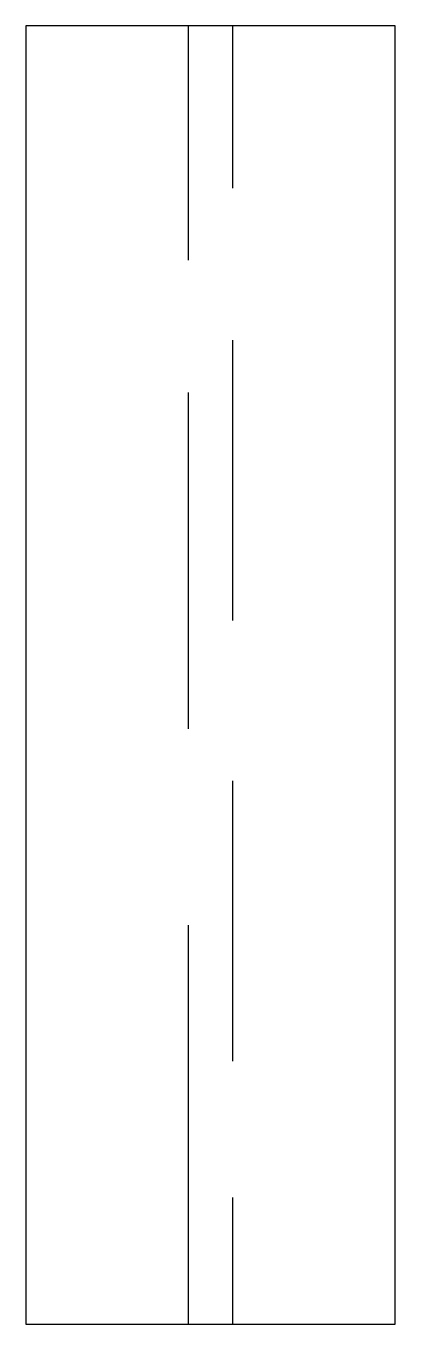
# Paper-space layout 'Layout1' of a CAD drawing. Extents: x 21006 to 69592, y 47026 to 55304.
# Drawn here: x 21006 to 21172, y 47026 to 47608 of the extents above; entities outside this region: 1.
import ezdxf

# ---------------------------------------------------------------- set-up
doc = ezdxf.new("R2010")
doc.units = 0
doc.header["$LTSCALE"] = 2500
doc.linetypes.add('HIDDEN', pattern=[0])
doc.layers.add('STEEL', color=2, linetype='CONTINUOUS')

psp = doc.layouts.get("Layout1")

# ---------------------------------------------------------------- linework, layer by layer
at = {"layer": 'STEEL', "color": 0, "linetype": 'HIDDEN'}
for p, q in [((21079.03, 47608.21), (21079.03, 47503.11)), ((21099.03, 47535.46), (21099.03, 47608.21)), ((21099.03, 47341.36), (21099.03, 47467.16)), ((21079.03, 47443.8), (21079.03, 47292.83)), ((21099.03, 47143.66), (21099.03, 47269.47)), ((21079.03, 47204.76), (21079.03, 47025.72)), ((21099.03, 47025.72), (21099.03, 47082.55))]:
    psp.add_line(p, q, dxfattribs=at)
at = {"layer": 'STEEL', "color": 0}
psp.add_lwpolyline([(67561.57, 55303.64), (69592.3, 55303.64), (69592.3, 55103.64), (68876.93, 55103.64, 0.414214), (68676.93, 54903.64), (68676.93, 52234, 0.414214), (68876.93, 52034), (69592.3, 52034), (69592.3, 51834), (67561.57, 51834), (67561.57, 52034), (68276.93, 52034, 0.414214), (68476.93, 52234), (68476.93, 54903.64, 0.414214), (68276.93, 55103.64), (67561.57, 55103.64)], format="xyb", close=True, dxfattribs=at)
psp.add_lwpolyline([(21006.22, 47608.21), (21006.22, 47025.72), (21171.83, 47025.72), (21171.83, 47608.21)], close=True, dxfattribs=at)

doc.saveas('drawing.dxf')
